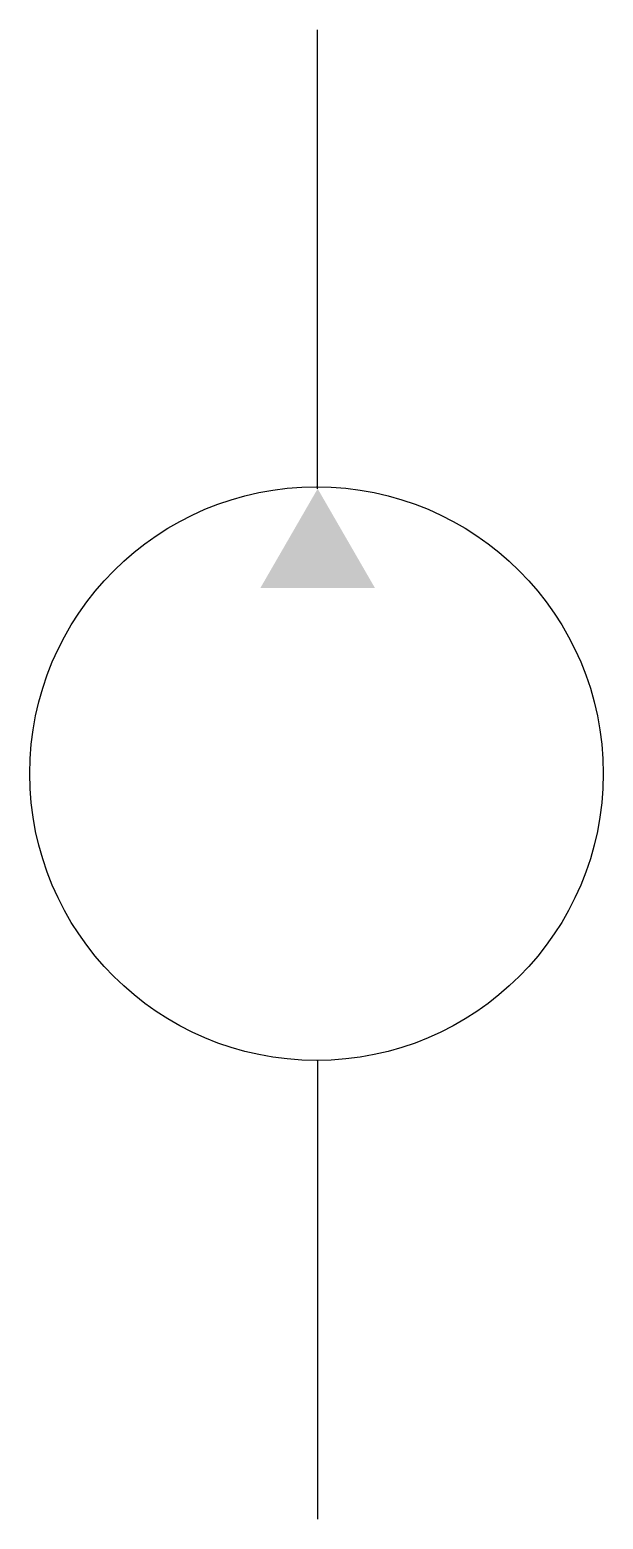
# Model space of a CAD drawing. Extents: x 94.9 to 104.9, y 388.8 to 414.8.
import ezdxf

# ---------------------------------------------------------------- set-up
doc = ezdxf.new("R2010")
doc.units = 0
doc.header["$LTSCALE"] = 5
doc.header["$MEASUREMENT"] = 0
doc.layers.add('11', color=1, linetype='CONTINUOUS')
doc.layers.add('12', color=2, linetype='CONTINUOUS')

msp = doc.modelspace()

# ---------------------------------------------------------------- linework, layer by layer
at = {"layer": '11'}
for p, q in [((99.872, 406.779), (99.872, 414.779)), ((99.872, 396.816), (99.872, 388.816))]:
    msp.add_line(p, q, dxfattribs=at)
msp.add_circle((99.852, 401.813), 5, dxfattribs=at)
at = {"layer": '12'}
msp.add_solid([(99.872, 406.779), (98.872, 405.047), (100.872, 405.047)], dxfattribs=at)

doc.saveas('drawing.dxf')
